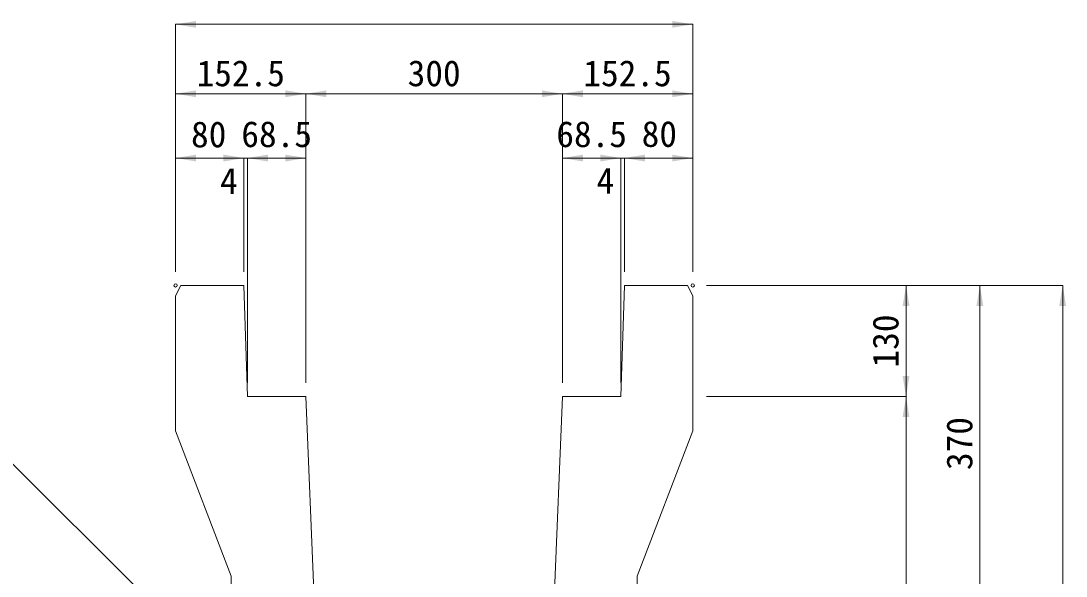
# Model space of a CAD drawing. Units: millimetres at full size; some dimension numbers follow another scale. Extents: x 190759 to 276146, y -52712 to -16236.
# Drawn here: x 203187 to 204409, y -29604 to -28954 of the extents above; entities that cross this region are included whole.
import ezdxf
from ezdxf.enums import TextEntityAlignment as Align

# ---------------------------------------------------------------- set-up
doc = ezdxf.new("R2010")
doc.units = ezdxf.units.MM
doc.header["$LTSCALE"] = 18
for name, color, linetype, lineweight in [('寸法線', 7, 'Continuous', 9), ('本体', 2, 'Continuous', 13), ('補助線', 8, 'Continuous', 13)]:
    doc.layers.add(name, color=color, linetype=linetype, lineweight=lineweight)
doc.styles.add('ＭＳ ゴシック', font='')
doc.styles.get('ＭＳ ゴシック').set_extended_font_data('MS Gothic')

# ---------------------------------------------------------------- blocks, each defined once
blk = doc.blocks.new('filled_arrow')
at = {"color": 0, "linetype": 'Continuous', "lineweight": -2}
blk.add_solid([(7.5, 1.25), (0, 0), (7.5, -1.25)], dxfattribs=at)

msp = doc.modelspace()

# ---------------------------------------------------------------- linework, layer by layer
at = {"layer": '寸法線'}
for p, q in [((203367.61, -28957.96), (203972.61, -28957.96)), ((203367.61, -29247.47), (203367.61, -28957.96)), ((203972.61, -29247.47), (203972.61, -28957.96)), ((203367.61, -29039.22), (203520.11, -29039.22)), ((203367.61, -29247.47), (203367.61, -29039.22)), ((203520.11, -29039.22), (203820.11, -29039.22)), ((203520.11, -29377.47), (203520.11, -29039.22)), ((203520.11, -29377.47), (203520.11, -29039.22)), ((203820.11, -29377.47), (203820.11, -29039.22)), ((203820.11, -29039.22), (203972.61, -29039.22)), ((203820.11, -29377.47), (203820.11, -29039.22)), ((203972.61, -29247.47), (203972.61, -29039.22)), ((203367.61, -29114.44), (203447.61, -29114.44)), ((203367.61, -29247.47), (203367.61, -29114.44)), ((203399.61, -29114.44), (203499.61, -29114.44)), ((203447.61, -29247.47), (203447.61, -29114.44)), ((203447.61, -29247.47), (203447.61, -29114.44)), ((203451.61, -29377.47), (203451.61, -29114.44)), ((203451.61, -29114.44), (203520.11, -29114.44)), ((203451.61, -29377.47), (203451.61, -29114.44)), ((203520.11, -29377.47), (203520.11, -29114.44)), ((203820.11, -29114.44), (203888.61, -29114.44)), ((203820.11, -29377.47), (203820.11, -29114.44)), ((203840.61, -29114.44), (203940.61, -29114.44)), ((203888.61, -29377.47), (203888.61, -29114.44)), ((203888.61, -29377.47), (203888.61, -29114.44)), ((203892.61, -29247.47), (203892.61, -29114.44)), ((203892.61, -29114.44), (203972.61, -29114.44)), ((203892.61, -29247.47), (203892.61, -29114.44)), ((203972.61, -29247.47), (203972.61, -29114.44)), ((203988.61, -29263.47), (204222.19, -29263.47)), ((203988.61, -29263.47), (204405.44, -29263.47)), ((203988.61, -29263.47), (204308.58, -29263.47)), ((204222.19, -29393.47), (204222.19, -29263.47)), ((204308.58, -29633.48), (204308.58, -29263.47)), ((204405.44, -30103.46), (204405.44, -29263.47)), ((203988.61, -29393.47), (204222.19, -29393.47)), ((203988.61, -29393.47), (204222.19, -29393.47)), ((204222.19, -29993.47), (204222.19, -29393.47))]:
    msp.add_line(p, q, dxfattribs=at)
msp.add_lwpolyline([(203328.4, -29623.48), (203171.51, -29466.59), (202955.38, -29466.59)], dxfattribs=at)
at = {"layer": '本体'}
for p, q in [((203367.61, -29275.47), (203373.61, -29263.47)), ((203373.61, -29263.47), (203447.61, -29263.47)), ((203447.61, -29263.47), (203451.61, -29393.47)), ((203892.61, -29263.47), (203888.61, -29393.47)), ((203966.61, -29263.47), (203892.61, -29263.47)), ((203972.61, -29275.47), (203966.61, -29263.47)), ((203367.61, -29275.47), (203367.61, -29433.47)), ((203972.61, -29275.47), (203972.61, -29433.47)), ((203451.61, -29393.47), (203520.11, -29393.47)), ((203542.19, -29945.46), (203520.11, -29393.47)), ((203798.03, -29945.46), (203820.11, -29393.47)), ((203888.61, -29393.47), (203820.11, -29393.47)), ((203367.61, -29433.47), (203432.61, -29603.47)), ((203972.61, -29433.47), (203907.61, -29603.47)), ((203432.61, -29603.47), (203434.43, -30078.29)), ((203907.61, -29603.47), (203905.78, -30078.29))]:
    msp.add_line(p, q, dxfattribs=at)
at = {"layer": '補助線'}
for centre in [(203367.61, -29263.47), (203972.61, -29263.47)]:
    msp.add_circle(centre, 2, dxfattribs=at)

# ---------------------------------------------------------------- block references
at = {"layer": '寸法線', "xscale": 3.2, "yscale": 3.2}
for p in [(203367.61, -28957.96), (203367.61, -29039.22), (203520.11, -29039.22), (203820.11, -29039.22), (203367.61, -29114.44), (203451.61, -29114.44), (203451.61, -29114.44), (203820.11, -29114.44), (203892.61, -29114.44), (203892.61, -29114.44)]:
    msp.add_blockref('filled_arrow', p, dxfattribs=at)
for p, rotation in [((203972.61, -28957.96), 180), ((203520.11, -29039.22), 180), ((203820.11, -29039.22), 180), ((203972.61, -29039.22), 180), ((203447.61, -29114.44), 180), ((203447.61, -29114.44), 180), ((203520.11, -29114.44), 180), ((203888.61, -29114.44), 180), ((203888.61, -29114.44), 180), ((203972.61, -29114.44), 180), ((204222.19, -29263.47), 270), ((204308.58, -29263.47), 270), ((204405.44, -29263.47), 270), ((204222.19, -29393.47), 90), ((204222.19, -29393.47), 270)]:
    msp.add_blockref('filled_arrow', p, dxfattribs=dict(at, rotation=rotation))

# ---------------------------------------------------------------- texts
at = {"layer": '寸法線', "style": 'ＭＳ ゴシック'}
for s, p in [('152.5', (203443.86, -29015.22)), ('300', (203670.11, -29015.22)), ('152.5', (203896.36, -29015.22)), ('80', (203406.36, -29086.71)), ('68.5', (203485.86, -29086.44)), ('68.5', (203854.36, -29086.44)), ('80', (203933.57, -29086.22)), ('4', (203429.95, -29141.2)), ('4', (203870.36, -29140.96))]:
    msp.add_text(s, height=30.38, dxfattribs=at).set_placement(p, align=Align.MIDDLE_CENTER)
for s, p in [('130', (204198.19, -29328.47)), ('370', (204284.58, -29448.47))]:
    msp.add_text(s, height=30.38, rotation=90, dxfattribs=at).set_placement(p, align=Align.MIDDLE_CENTER)

doc.saveas('drawing.dxf')
